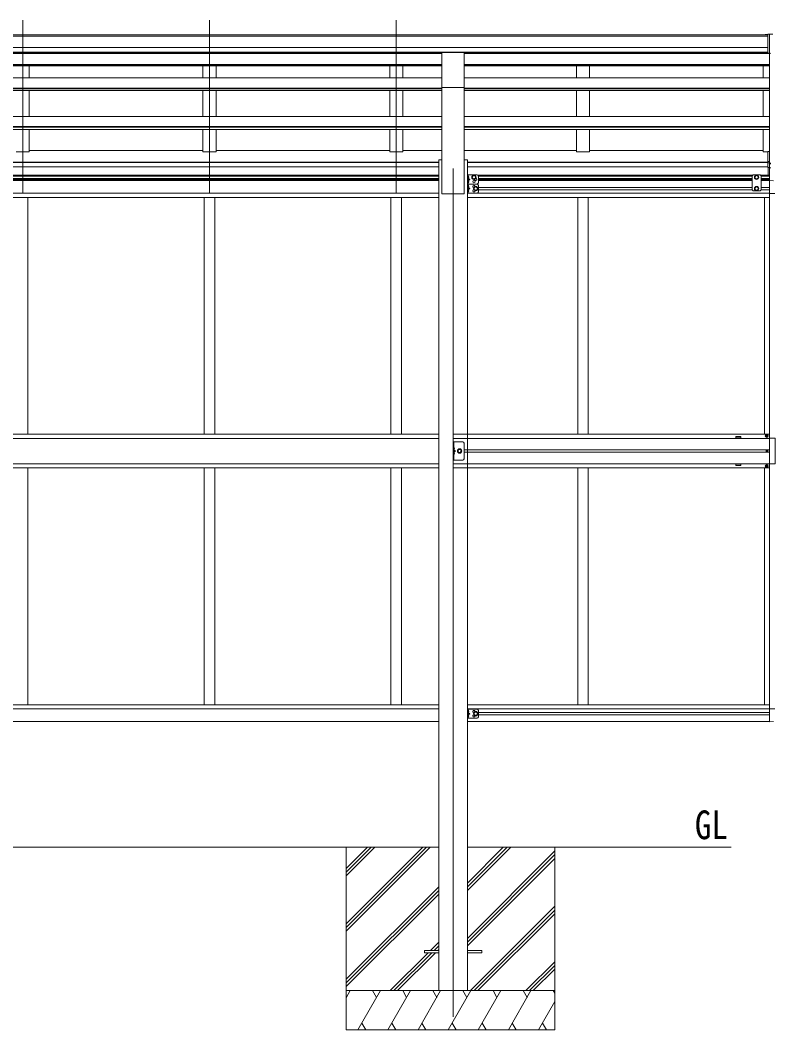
# Model space of a CAD drawing. Units: millimetres at full size, sheet at 1:30; details may follow other scales. Extents: x -8385 to 8479, y -5853 to 5787.
# Drawn here: x 2648 to 5523, y -2346 to 1523 of the extents above; entities that cross this region are included whole.
import ezdxf
from ezdxf.enums import TextEntityAlignment as Align

# ---------------------------------------------------------------- set-up
doc = ezdxf.new("R2010")
doc.units = ezdxf.units.MM
doc.header["$LTSCALE"] = 30
for name, color, linetype, lineweight in [('0-0_0', 7, 'Continuous', 9), ('0-1_本体', 4, 'Continuous', 9), ('0-2_部品', 7, 'Continuous', 9), ('0-8_PARTS2', 2, 'Continuous', 9), ('1-1_GLASS', 4, 'Continuous', 9), ('1-2_GLASS_SEAL', 7, 'Continuous', 9)]:
    doc.layers.add(name, color=color, linetype=linetype, lineweight=lineweight)
doc.styles.add('ＭＳ ゴシック', font='')
doc.styles.get('ＭＳ ゴシック').set_extended_font_data('MS Gothic')

msp = doc.modelspace()

# ---------------------------------------------------------------- linework, layer by layer
at = {"layer": '0-0_0'}
for p, q in [((1063.13, -1645.53), (4253.13, -1645.53)), ((3898.33, -1645.53), (3898.33, -2345.53)), ((3898.33, -1939.71), (4192.51, -1645.53)), ((3898.33, -1953.85), (4206.65, -1645.53)), ((3898.33, -1967.99), (4220.8, -1645.53)), ((3898.33, -1755.86), (4008.66, -1645.53)), ((3898.33, -1741.72), (3994.52, -1645.53)), ((3898.33, -1727.58), (3980.38, -1645.53)), ((4363.13, -1645.53), (5374.33, -1645.53)), ((4363.13, -1811.56), (4529.16, -1645.53)), ((4363.13, -1797.42), (4515.02, -1645.53)), ((4363.13, -1783.28), (4500.88, -1645.53)), ((4363.13, -1995.41), (4698.33, -1660.21)), ((4698.33, -1645.53), (4698.33, -2345.53)), ((4363.13, -2009.55), (4698.33, -1674.35)), ((4363.13, -2023.69), (4698.33, -1688.5)), ((3898.33, -2151.84), (4253.13, -1797.04)), ((3898.33, -2165.98), (4253.13, -1811.19)), ((3898.33, -2180.13), (4253.13, -1825.33)), ((4375.14, -2195.53), (4698.33, -1872.34)), ((4389.28, -2195.53), (4698.33, -1886.48)), ((4403.43, -2195.53), (4698.33, -1900.63)), ((4221.27, -2041.03), (4253.13, -2009.17)), ((4066.77, -2195.53), (4212.27, -2050.03)), ((4080.92, -2195.53), (4226.42, -2050.03)), ((4095.06, -2195.53), (4240.56, -2050.03)), ((4235.42, -2041.03), (4253.13, -2023.32)), ((4249.56, -2041.03), (4253.13, -2037.46)), ((4587.27, -2195.53), (4698.33, -2084.47)), ((4601.42, -2195.53), (4698.33, -2098.62)), ((4615.56, -2195.53), (4698.33, -2112.76)), ((4698.33, -2195.53), (3898.33, -2195.53)), ((3898.33, -2223.03), (3914.21, -2195.53)), ((3943.08, -2345.53), (4029.68, -2195.53)), ((4014.68, -2221.51), (3999.68, -2195.53)), ((4058.55, -2345.53), (4145.15, -2195.53)), ((4130.15, -2221.51), (4115.15, -2195.53)), ((4174.02, -2345.53), (4260.62, -2195.53)), ((4245.62, -2221.51), (4230.62, -2195.53)), ((4289.49, -2345.53), (4376.09, -2195.53)), ((4361.09, -2221.51), (4346.09, -2195.53)), ((4404.96, -2345.53), (4491.56, -2195.53)), ((4476.56, -2221.51), (4461.56, -2195.53)), ((4520.43, -2345.53), (4607.03, -2195.53)), ((4577.03, -2195.53), (4592.03, -2221.51)), ((4692.5, -2195.53), (4698.33, -2205.63)), ((4635.9, -2345.53), (4698.33, -2237.39)), ((3958.08, -2319.55), (3973.07, -2345.53)), ((4073.55, -2319.55), (4088.55, -2345.53)), ((4189.02, -2319.55), (4204.02, -2345.53)), ((4304.49, -2319.55), (4319.49, -2345.53)), ((4419.96, -2319.55), (4434.96, -2345.53)), ((4535.43, -2319.55), (4550.43, -2345.53)), ((4650.9, -2319.55), (4665.9, -2345.53)), ((3898.33, -2345.53), (4698.33, -2345.53))]:
    msp.add_line(p, q, dxfattribs=at)
at = {"layer": '0-1_本体'}
for p, q in [((-199.37, 1467.45), (5515.63, 1467.45)), ((-199.37, 1462.09), (5515.63, 1462.09)), ((-199.37, 1418.57), (5515.63, 1418.57)), ((-199.37, 1400.9), (5515.63, 1400.9)), ((1050.63, 1398.53), (4265.63, 1398.53)), ((1050.63, 1395.57), (4265.63, 1395.57)), ((2683.13, 1398.53), (2683.13, 1395.57)), ((3349.13, 1398.53), (3349.13, 1395.57)), ((3399.13, 1398.53), (3399.13, 1395.57)), ((4065.13, 1398.53), (4065.13, 1395.57)), ((4115.13, 1398.53), (4115.13, 1395.57)), ((4350.63, 1398.41), (5515.63, 1398.41)), ((4350.63, 1395.57), (5522.13, 1395.57)), ((4781.13, 1398.41), (4781.13, 1395.57)), ((4831.13, 1398.41), (4831.13, 1395.57)), ((5522.13, 1397.07), (5522.13, 1019.35)), ((1050.63, 1353.62), (4265.63, 1353.62)), ((1050.63, 1351.92), (4265.63, 1351.92)), ((1050.63, 1348.14), (4265.63, 1348.14)), ((2683.13, 1348.14), (2683.13, 1302.71)), ((3349.13, 1348.14), (3349.13, 1302.71)), ((3399.13, 1348.14), (3399.13, 1302.71)), ((4065.13, 1348.14), (4065.13, 1302.71)), ((4115.13, 1348.14), (4115.13, 1302.71)), ((4350.63, 1353.62), (5522.13, 1353.62)), ((4350.63, 1351.92), (5522.13, 1351.92)), ((4350.63, 1348.14), (5522.13, 1348.14)), ((4781.13, 1348.14), (4781.13, 1302.71)), ((4831.13, 1348.14), (4831.13, 1302.71)), ((5497.13, 1302.71), (5497.13, 1348.14)), ((1050.63, 1302.71), (4265.63, 1302.71)), ((4350.63, 1302.71), (5522.13, 1302.71)), ((1050.63, 1262.13), (4265.63, 1262.13)), ((1050.63, 1260.44), (4265.63, 1260.44)), ((1050.63, 1253.57), (4265.63, 1253.57)), ((2683.13, 1253.57), (2683.13, 1154.47)), ((3349.13, 1253.57), (3349.13, 1154.47)), ((3399.13, 1253.57), (3399.13, 1154.47)), ((4065.13, 1253.57), (4065.13, 1154.47)), ((4115.13, 1253.57), (4115.13, 1154.47)), ((4265.63, 857.92), (4265.63, 1264.87)), ((4350.63, 857.92), (4350.63, 1264.87)), ((4350.63, 1262.13), (5522.13, 1262.13)), ((4350.63, 1260.44), (5522.13, 1260.44)), ((4350.63, 1253.57), (5522.13, 1253.57)), ((4781.13, 1253.57), (4781.13, 1154.47)), ((4831.13, 1253.57), (4831.13, 1154.47)), ((5497.13, 1154.47), (5497.13, 1253.57)), ((1050.63, 1154.47), (4265.63, 1154.47)), ((4350.63, 1154.47), (5522.13, 1154.47)), ((1050.63, 1115.33), (4265.63, 1115.33)), ((1050.63, 1113.66), (4265.63, 1113.66)), ((1050.63, 1104.02), (4265.63, 1104.02)), ((3349.13, 1104.02), (3349.13, 1018.52)), ((4065.13, 1104.02), (4065.13, 1018.52)), ((4350.63, 1115.33), (5522.13, 1115.33)), ((4350.63, 1113.66), (5522.13, 1113.66)), ((4350.63, 1104.02), (5522.13, 1104.02)), ((4781.13, 1104.02), (4781.13, 1018.52)), ((5497.13, 1018.52), (5497.13, 1104.02)), ((2683.13, 1023.74), (3349.13, 1023.74)), ((3399.13, 1023.74), (4065.13, 1023.74)), ((4115.13, 1023.74), (4265.63, 1023.74)), ((4350.63, 1023.74), (4781.13, 1023.74)), ((4831.13, 1023.74), (5497.13, 1023.74)), ((5515.63, 1018.52), (5497.13, 1018.52)), ((1063.13, 979.43), (4253.13, 979.43)), ((1063.13, 978.05), (4253.13, 978.05)), ((4253.13, 987.92), (4265.63, 987.92)), ((4253.13, 987.92), (4253.13, -2192.08)), ((4350.63, 987.92), (4363.13, 987.92)), ((4363.13, 987.92), (4363.13, -2192.08)), ((4363.13, 979.43), (5515.63, 979.43)), ((4363.13, 978.05), (5515.63, 978.05)), ((1063.13, 960.87), (4253.13, 960.87)), ((4363.13, 960.87), (5515.63, 960.87)), ((4265.63, 857.92), (4350.63, 857.92))]:
    msp.add_line(p, q, dxfattribs=at)
for points in [[(2683.13, 1104.02), (2683.13, 1018.52), (2633.13, 1018.52)], [(3399.13, 1104.02), (3399.13, 1018.52), (3349.13, 1018.52)], [(4115.13, 1104.02), (4115.13, 1018.52), (4065.13, 1018.52)], [(4831.13, 1104.02), (4831.13, 1018.52), (4781.13, 1018.52)]]:
    msp.add_lwpolyline(points, dxfattribs=at)
at = {"layer": '0-2_部品'}
for p, q in [((5515.63, 1469.05), (5505.63, 1468.96)), ((5505.63, 1467.45), (5505.63, 1468.96)), ((5515.63, 1397.07), (5515.63, 1469.05)), ((5534.13, 1469.05), (5515.63, 1469.05)), ((5522.13, 1396.07), (5522.13, 1469.05)), ((4265.63, 1399.02), (4350.63, 1399.02)), ((4265.63, 1264.87), (4265.63, 1399.02)), ((4350.63, 1264.87), (4350.63, 1399.02)), ((5515.63, 1397.07), (5522.13, 1397.07)), ((5522.13, 1396.07), (5527.34, 1396.38)), ((4265.63, 1264.87), (4350.63, 1264.87)), ((5515.63, 1019.76), (5515.63, 958.7)), ((5515.63, 1019.76), (5522.13, 1019.76)), ((5522.13, 1019.76), (5522.13, 957.88)), ((5515.63, 981.45), (5522.13, 981.45)), ((5515.63, 976.05), (5522.13, 976.05)), ((5522.13, 975.05), (5527.27, 975.05)), ((5522.13, 973.05), (5526.98, 973.05)), ((5515.63, 958.7), (5522.13, 958.7)), ((5522.13, 957.88), (5526.98, 957.88))]:
    msp.add_line(p, q, dxfattribs=at)
at = {"layer": '0-2_部品', "color": 4}
for p, q in [((4198.33, -2041.03), (4198.33, -2050.03)), ((4253.13, -2041.03), (4198.33, -2041.03)), ((4253.13, -2050.03), (4198.33, -2050.03)), ((4417.93, -2041.03), (4363.13, -2041.03))]:
    msp.add_line(p, q, dxfattribs=at)
msp.add_lwpolyline([(4417.93, -2041.03), (4417.93, -2050.03), (4363.13, -2050.03)], dxfattribs=at)
at = {"layer": '0-8_PARTS2'}
for p, q in [((2658.13, 860.67), (2658.13, 1523.2)), ((3374.13, 860.67), (3374.13, 1523.2)), ((4090.13, 860.67), (4090.13, 1523.2)), ((4308.13, 954.47), (4308.13, -2295.53))]:
    msp.add_line(p, q, dxfattribs=at)
at = {"layer": '1-1_GLASS'}
for p, q in [((1063.13, 929.36), (4253.13, 929.36)), ((4402.92, 929.36), (5457.63, 929.36)), ((5486.63, 929.36), (5522.13, 929.36)), ((1063.13, 925.86), (4253.13, 925.86)), ((1063.13, 916.86), (4253.13, 916.86)), ((1063.13, 913.36), (4253.13, 913.36)), ((4253.13, 908.36), (1063.13, 908.36)), ((4404.91, 925.86), (5454.63, 925.86)), ((4404.93, 916.86), (5454.63, 916.86)), ((4404.93, 913.36), (5454.63, 913.36)), ((5454.63, 908.36), (4404.93, 908.36)), ((5489.63, 925.86), (5522.13, 925.86)), ((5489.63, 916.86), (5522.13, 916.86)), ((5489.63, 913.36), (5522.13, 913.36)), ((5522.13, 908.36), (5489.63, 908.36)), ((5522.13, 908.86), (5522.13, -1165.15)), ((1063.13, 859.86), (4253.13, 859.86)), ((5522.13, 859.86), (4363.13, 859.86)), ((4404.93, 882.36), (5454.63, 882.36)), ((4404.93, 873.36), (5454.63, 873.36)), ((5489.63, 882.36), (5522.13, 882.36)), ((5489.63, 873.36), (5522.13, 873.36)), ((1063.13, 843.86), (4253.13, 843.86)), ((2678.13, 843.86), (2678.13, -63.64)), ((3354.13, 844.36), (3354.13, -63.64)), ((3394.13, 844.36), (3394.13, -63.64)), ((4070.13, 844.36), (4070.13, -63.64)), ((4110.13, 844.36), (4110.13, -63.64)), ((4363.13, 843.86), (5522.13, 843.86)), ((4786.13, 844.36), (4786.13, -63.64)), ((4826.13, 844.36), (4826.13, -63.64)), ((5502.13, 844.36), (5502.13, -63.64)), ((5502.13, 843.86), (5502.13, -63.14)), ((1063.13, -63.64), (4253.13, -63.64)), ((4308.13, -63.64), (5522.13, -63.64)), ((1063.13, -79.14), (4253.13, -79.14)), ((4308.13, -79.14), (5522.13, -79.14)), ((4350.13, -123.64), (5522.13, -123.64)), ((5522.13, -132.64), (4350.13, -132.64)), ((1063.13, -177.14), (4253.13, -177.14)), ((1063.13, -192.64), (4253.13, -192.64)), ((2678.13, -192.64), (2678.13, -1100.14)), ((3354.13, -192.64), (3354.13, -1100.14)), ((3394.13, -192.64), (3394.13, -1100.14)), ((4070.13, -192.64), (4070.13, -1100.14)), ((4110.13, -192.64), (4110.13, -1100.14)), ((5522.13, -177.14), (4308.13, -177.14)), ((4308.13, -192.64), (5522.13, -192.64)), ((4786.13, -192.64), (4786.13, -1100.14)), ((4826.13, -192.64), (4826.13, -1100.14)), ((5502.13, -192.64), (5502.13, -1100.14)), ((1063.13, -1100.14), (4253.13, -1100.14)), ((1063.13, -1116.14), (4253.13, -1116.14)), ((4363.13, -1100.14), (5522.13, -1100.14)), ((4363.13, -1116.14), (5522.13, -1116.14)), ((5522.13, -1100.14), (5522.13, -1116.14)), ((4404.93, -1129.64), (5522.13, -1129.64)), ((4404.93, -1138.64), (5522.13, -1138.64)), ((1063.13, -1164.64), (4253.13, -1164.64)), ((4363.13, -1164.64), (5522.13, -1164.64))]:
    msp.add_line(p, q, dxfattribs=at)
for points in [[(5392.13, -76.64), (5412.13, -76.64), (5412.13, -71.64), (5392.13, -71.64)], [(5392.13, -178.64), (5412.13, -178.64), (5412.13, -183.64), (5392.13, -183.64)]]:
    msp.add_lwpolyline(points, close=True, dxfattribs=at)
at = {"layer": '1-2_GLASS_SEAL'}
for p, q in [((4363.13, 930.36), (4363.13, 895.36)), ((4400.13, 930.36), (4363.13, 930.36)), ((4365.63, 930.36), (4365.63, 895.36)), ((5458.63, 930.36), (5454.63, 926.36)), ((5485.63, 930.36), (5458.63, 930.36)), ((5485.63, 930.36), (5489.63, 926.36)), ((5516.63, 929.36), (5516.63, 958.7)), ((5522.13, 958.7), (5522.13, 908.85)), ((4400.13, 895.36), (4363.13, 895.36)), ((4366.13, 917.86), (4365.63, 917.94)), ((4365.63, 912.86), (4372.63, 912.86)), ((4366.13, 899.86), (4365.63, 899.94)), ((4365.63, 895.36), (4365.63, 860.36)), ((4366.13, 925.86), (4366.93, 925.72)), ((4366.13, 917.86), (4366.93, 918)), ((4366.13, 907.86), (4366.93, 907.72)), ((4366.13, 899.86), (4366.93, 900)), ((4366.13, 890.86), (4366.93, 890.72)), ((4405.13, 925.36), (4405.13, 900.36)), ((4405.13, 890.36), (4405.13, 865.36)), ((5454.63, 926.36), (5454.63, 872.86)), ((5489.63, 872.86), (5489.63, 926.36)), ((5522.13, 908.86), (5537.42, 908.06)), ((4400.13, 860.36), (4363.13, 860.36)), ((4366.13, 882.86), (4365.63, 882.94)), ((4365.63, 877.86), (4372.63, 877.86)), ((4366.13, 864.86), (4365.63, 864.94)), ((4366.13, 882.86), (4366.93, 883)), ((4366.13, 872.86), (4366.93, 872.72)), ((4366.13, 864.86), (4366.93, 865)), ((5458.63, 868.86), (5454.63, 872.86)), ((5485.63, 868.86), (5458.63, 868.86)), ((5472.13, 885.36), (5465.63, 881.61)), ((5465.63, 881.61), (5465.63, 874.1)), ((5465.63, 874.1), (5472.13, 870.35)), ((5478.63, 881.61), (5472.13, 885.36)), ((5472.13, 870.35), (5478.63, 874.1)), ((5478.63, 874.1), (5478.63, 881.61)), ((5485.63, 868.86), (5489.63, 872.86)), ((5522.13, 859.66), (5542.63, 859.66)), ((5509.63, -69.14), (5508.63, -69.14)), ((5512.63, -70.14), (5513.63, -70.14)), ((4345.13, -92.64), (4308.13, -92.64)), ((4310.63, -92.64), (4310.63, -162.64)), ((4311.13, -114.64), (4311.93, -114.79)), ((4350.13, -157.64), (4350.13, -97.64)), ((4311.13, -122.64), (4310.63, -122.56)), ((4310.63, -122.64), (4317.63, -127.64)), ((4310.63, -127.64), (4317.63, -127.64)), ((4310.63, -132.64), (4317.63, -127.64)), ((4311.13, -140.64), (4310.63, -140.56)), ((4311.13, -122.64), (4311.93, -122.5)), ((4311.13, -132.64), (4311.93, -132.79)), ((4311.13, -140.64), (4311.93, -140.5)), ((5510.9, -128.05), (5510.08, -128.05)), ((5513.36, -127.23), (5514.18, -127.23)), ((5509.63, -186.14), (5508.63, -186.14)), ((5512.63, -185.14), (5513.63, -185.14)), ((4400.13, -1116.64), (4363.13, -1116.64)), ((4363.13, -1116.64), (4363.13, -1151.64)), ((4365.63, -1116.64), (4365.63, -1151.64)), ((4366.13, -1121.14), (4365.63, -1121.23)), ((4365.63, -1121.23), (4365.63, -1129.06)), ((4366.13, -1121.14), (4366.93, -1121.28)), ((4366.13, -1129.14), (4366.13, -1121.14)), ((4405.13, -1121.64), (4405.13, -1146.64)), ((5522.13, -1115.95), (5542.63, -1115.95)), ((4400.13, -1151.64), (4363.13, -1151.64)), ((4365.25, -1125.14), (4365.88, -1123.96)), ((4365.25, -1125.14), (4365.88, -1126.33)), ((4365.25, -1143.14), (4365.88, -1141.96)), ((4365.25, -1143.14), (4365.88, -1144.33)), ((4366.13, -1129.14), (4365.63, -1129.06)), ((4365.63, -1129.14), (4372.63, -1134.14)), ((4366.13, -1139.14), (4365.63, -1139.23)), ((4365.63, -1139.23), (4365.63, -1147.06)), ((4366.13, -1147.14), (4365.63, -1147.06)), ((4365.88, -1123.96), (4368.11, -1122.84)), ((4365.88, -1126.33), (4368.11, -1127.44)), ((4365.88, -1141.96), (4368.11, -1140.84)), ((4365.88, -1144.33), (4368.11, -1145.44)), ((4366.13, -1129.14), (4366.93, -1129)), ((4366.13, -1139.14), (4366.93, -1139.28)), ((4366.13, -1147.14), (4366.13, -1139.14)), ((4366.13, -1147.14), (4366.93, -1147)), ((4388.63, -1130.39), (4395.13, -1126.64)), ((4388.63, -1137.9), (4388.63, -1130.39)), ((4395.13, -1141.65), (4388.63, -1137.9)), ((4395.13, -1126.64), (4401.63, -1130.39)), ((4401.63, -1137.9), (4395.13, -1141.65)), ((4401.63, -1130.39), (4401.63, -1137.9)), ((5522.13, -1165.15), (5537.42, -1164.35))]:
    msp.add_line(p, q, dxfattribs=at)
for points in [[(4388.13, 913.85), (4381.63, 917.6), (4381.63, 925.11), (4388.13, 928.86), (4394.63, 925.11), (4394.63, 917.6)], [(4395.13, 870.35), (4388.63, 874.1), (4388.63, 881.61), (4395.13, 885.36), (4401.63, 881.61), (4401.63, 874.1)], [(4325.63, -127.64), (4329.38, -134.14), (4336.88, -134.14), (4340.64, -127.64), (4336.88, -121.14), (4329.38, -121.14)]]:
    msp.add_lwpolyline(points, close=True, dxfattribs=at)
for points in [[(5465.63, 925.11), (5472.13, 928.86), (5478.63, 925.11)], [(4400.13, 895.36), (4363.13, 895.36), (4363.13, 860.36)], [(4365.25, 921.86), (4365.88, 923.04), (4368.11, 924.16)], [(4365.25, 921.86), (4365.88, 920.67), (4368.11, 919.56)], [(4365.25, 903.86), (4365.88, 905.04), (4368.11, 906.16)], [(4365.25, 903.86), (4365.88, 902.67), (4368.11, 901.56)], [(4366.13, 917.86), (4366.13, 925.86), (4365.63, 925.77), (4365.63, 917.94)], [(4365.63, 917.86), (4372.63, 912.86), (4365.63, 907.86)], [(4366.13, 899.86), (4366.13, 907.86), (4365.63, 907.77), (4365.63, 899.94)], [(4366.13, 882.86), (4366.13, 890.86), (4365.63, 890.77), (4365.63, 882.94)], [(5478.63, 925.11), (5478.63, 917.6), (5472.13, 913.85), (5465.63, 917.6), (5465.63, 925.11)], [(4365.25, 886.86), (4365.88, 888.04), (4368.11, 889.16)], [(4365.25, 886.86), (4365.88, 885.67), (4368.11, 884.56)], [(4365.25, 868.86), (4365.88, 870.04), (4368.11, 871.16)], [(4365.25, 868.86), (4365.88, 867.67), (4368.11, 866.56)], [(4365.63, 882.86), (4372.63, 877.86), (4365.63, 872.86)], [(4366.13, 864.86), (4366.13, 872.86), (4365.63, 872.77), (4365.63, 864.94)], [(5508.63, -69.14), (5508.63, -70.14), (5509.63, -70.14)], [(5511.63, -68.14), (5511.63, -67.14), (5510.63, -67.14), (5510.63, -68.14)], [(5510.63, -71.14), (5510.63, -72.14), (5511.63, -72.14), (5511.63, -71.14)], [(5513.63, -70.14), (5513.63, -69.14), (5512.63, -69.14)], [(4345.13, -162.64), (4308.13, -162.64), (4308.13, -92.64)], [(4311.13, -122.64), (4311.13, -114.64), (4310.63, -114.73), (4310.63, -122.56)], [(5522.13, -78.64), (5542.83, -78.64), (5542.83, -176.64), (5522.13, -176.64)], [(4310.25, -118.64), (4310.88, -117.46), (4313.11, -116.34)], [(4310.25, -118.64), (4310.88, -119.83), (4313.11, -120.94)], [(4310.25, -136.64), (4310.88, -135.46), (4313.11, -134.34)], [(4310.25, -136.64), (4310.88, -137.83), (4313.11, -138.94)], [(4311.13, -140.64), (4311.13, -132.64), (4310.63, -132.73), (4310.63, -140.56)], [(5510.08, -128.05), (5510.08, -127.23), (5510.9, -127.23)], [(5511.72, -126.41), (5511.72, -125.59), (5512.54, -125.59), (5512.54, -126.41)], [(5512.54, -128.87), (5512.54, -129.69), (5511.72, -129.69), (5511.72, -128.87)], [(5514.18, -127.23), (5514.18, -128.05), (5513.36, -128.05)], [(5508.63, -186.14), (5508.63, -185.14), (5509.63, -185.14)], [(5510.63, -184.14), (5510.63, -183.14), (5511.63, -183.14), (5511.63, -184.14)], [(5511.63, -187.14), (5511.63, -188.14), (5510.63, -188.14), (5510.63, -187.14)], [(5513.63, -185.14), (5513.63, -186.14), (5512.63, -186.14)], [(4365.63, -1134.14), (4372.63, -1134.14), (4365.63, -1139.14)]]:
    msp.add_lwpolyline(points, dxfattribs=at)
for centre, radius in [((4388.13, 921.36), 8.5), ((4388.13, 921.36), 7.5), ((5472.13, 921.36), 8.5), ((5472.13, 921.36), 7.5), ((4388.13, 921.36), 6.5), ((4388.13, 904.36), 4.25), ((5472.13, 921.36), 6.5), ((4395.13, 877.86), 8.5), ((4395.13, 877.86), 7.5), ((4395.13, 877.86), 6.5), ((5472.13, 877.86), 8.5), ((5472.13, 877.86), 7.5), ((5472.13, 877.86), 6.5), ((5511.13, -69.64), 5.9), ((4333.13, -127.64), 8.5), ((4333.13, -127.64), 7.5), ((4333.13, -127.64), 6.5), ((4333.13, -127.64), 5.5), ((5512.13, -127.64), 3.75), ((5511.13, -185.64), 5.9), ((4395.13, -1134.14), 8.5), ((4395.13, -1134.14), 7.5), ((4395.13, -1134.14), 6.5)]:
    msp.add_circle(centre, radius, dxfattribs=at)
for centre, radius, start, end in [((4400.13, 925.36), 5, 0, 90), ((4366.78, 924.83), 0.9, 32.05588, 80), ((4366.78, 918.88), 0.9, 280, 327.94412), ((4366.78, 906.83), 0.9, 32.05588, 80), ((4366.78, 900.88), 0.9, 280, 327.94412), ((4366.78, 889.83), 0.9, 32.05588, 80), ((4362.03, 921.86), 6.5, 327.94412, 32.05588), ((4362.03, 903.86), 6.5, 327.94412, 32.05588), ((4362.03, 886.86), 6.5, 327.94412, 32.05588), ((4388.13, 886.36), 4.25, 353.70569, 265.23923), ((4395.13, 912.86), 4.25, 173.70569, 85.23923), ((4400.13, 900.36), 5, 270, 0), ((4400.13, 890.36), 5, 0, 90), ((4366.78, 883.88), 0.9, 280, 327.94412), ((4366.78, 871.83), 0.9, 32.05588, 80), ((4366.78, 865.88), 0.9, 280, 327.94412), ((4362.03, 868.86), 6.5, 327.94412, 32.05588), ((4388.13, 869.36), 4.25, 94.76077, 6.29431), ((4400.13, 865.36), 5, 270, 0), ((5509.63, -68.14), 1, 270, 0), ((5509.63, -71.14), 1, 0, 90), ((5512.63, -68.14), 1, 180, 270), ((5512.63, -71.14), 1, 90, 180), ((4311.78, -115.67), 0.9, 32.05588, 80), ((4307.03, -118.64), 6.5, 327.94412, 32.05588), ((4345.13, -97.64), 5, 0, 90), ((4311.78, -121.62), 0.9, 280, 327.94412), ((4311.78, -133.67), 0.9, 32.05588, 80), ((4311.78, -139.62), 0.9, 280, 327.94412), ((4307.03, -136.64), 6.5, 327.94412, 32.05588), ((5510.9, -126.41), 0.82, 270, 0), ((5510.9, -128.87), 0.82, 0, 90), ((5513.36, -126.41), 0.82, 180, 270), ((5513.36, -128.87), 0.82, 90, 180), ((4345.13, -157.64), 5, 270, 0), ((5509.63, -184.14), 1, 270, 0), ((5509.63, -187.14), 1, 0, 90), ((5512.63, -184.14), 1, 180, 270), ((5512.63, -187.14), 1, 90, 180), ((4366.78, -1122.17), 0.9, 32.05588, 80), ((4362.03, -1125.14), 6.5, 327.94412, 32.05588), ((4388.13, -1125.64), 4.25, 353.70569, 265.23923), ((4400.13, -1121.64), 5, 0, 90), ((4366.78, -1128.12), 0.9, 280, 327.94412), ((4366.78, -1140.17), 0.9, 32.05588, 80), ((4366.78, -1146.12), 0.9, 280, 327.94412), ((4362.03, -1143.14), 6.5, 327.94412, 32.05588), ((4388.13, -1142.64), 4.25, 94.76077, 6.29431), ((4400.13, -1146.64), 5, 270, 0)]:
    msp.add_arc(centre, radius, start, end, dxfattribs=at)

# ---------------------------------------------------------------- texts
at = {"layer": '0-0_0', "style": 'ＭＳ ゴシック', "width": 0.85}
msp.add_text('GL', height=110, dxfattribs=at).set_placement((5235.29, -1647.97), align=Align.BOTTOM_LEFT)

doc.saveas('drawing.dxf')
